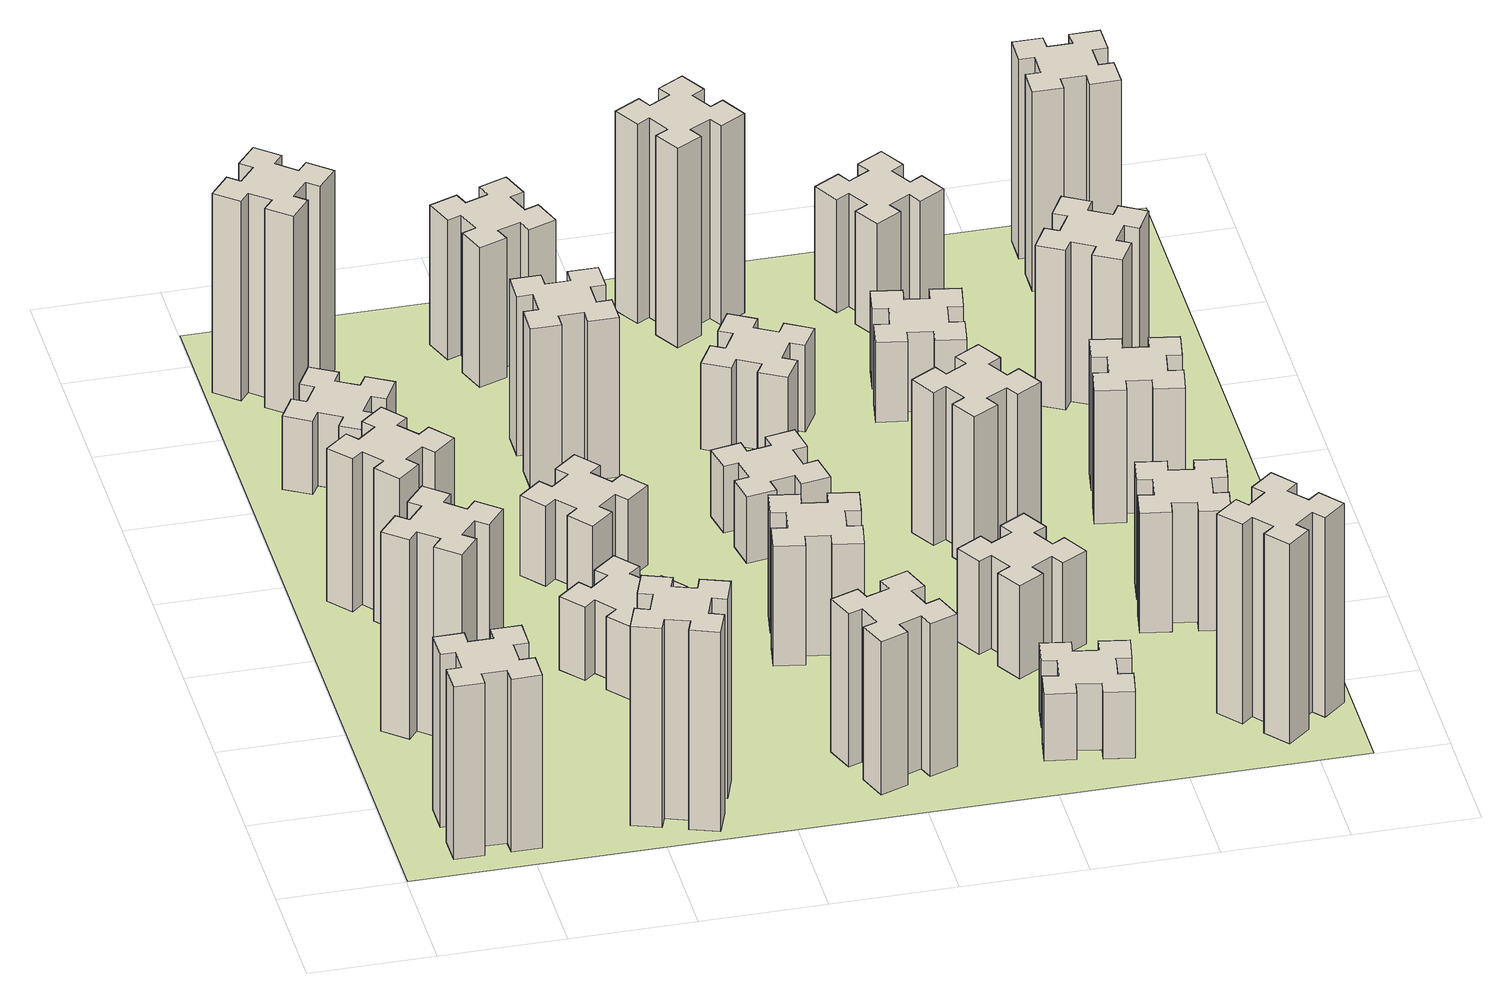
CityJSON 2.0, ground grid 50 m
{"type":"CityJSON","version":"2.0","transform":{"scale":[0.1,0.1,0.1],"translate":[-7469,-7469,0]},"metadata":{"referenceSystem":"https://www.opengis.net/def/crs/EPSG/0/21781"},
"CityObjects":{
"building1":{"type":"Building","attributes":{"class":"1000","function":"1000","usage":"1000","yearOfConstruction":2016,"roofType":"1000","measuredHeight":78,"storeysAboveGround":30,"storeysBelowGround":0},"geometry":[{"type":"Solid","lod":"1","boundaries":[[[[0,1,2,3,4,5,6,7,8,9,10,11,12,13,14,15,16,17,18,19]],[[17,16,20,21]],[[16,15,22,20]],[[15,14,23,22]],[[14,13,24,23]],[[13,12,25,24]],[[12,11,26,25]],[[11,10,27,26]],[[10,9,28,27]],[[9,8,29,28]],[[8,7,30,29]],[[7,6,31,30]],[[6,5,32,31]],[[5,4,33,32]],[[4,3,34,33]],[[3,2,35,34]],[[2,1,36,35]],[[1,0,37,36]],[[0,19,38,37]],[[19,18,39,38]],[[18,17,21,39]],[[24,25,26,27,28,29,30,31,32,33,34,35,36,37,38,39,21,20,22,23]]]]}]},
"building2":{"type":"Building","attributes":{"class":"1000","function":"1000","usage":"1000","yearOfConstruction":2016,"roofType":"1000","measuredHeight":90,"storeysAboveGround":30,"storeysBelowGround":0},"geometry":[{"type":"Solid","lod":"1","boundaries":[[[[40,41,42,43,44,45,46,47,48,49,50,51,52,53,54,55,56,57,58,59]],[[57,56,60,61]],[[56,55,62,60]],[[55,54,63,62]],[[54,53,64,63]],[[53,52,65,64]],[[52,51,66,65]],[[51,50,67,66]],[[50,49,68,67]],[[49,48,69,68]],[[48,47,70,69]],[[47,46,71,70]],[[46,45,72,71]],[[45,44,73,72]],[[44,43,74,73]],[[43,42,75,74]],[[42,41,76,75]],[[41,40,77,76]],[[40,59,78,77]],[[59,58,79,78]],[[58,57,61,79]],[[64,65,66,67,68,69,70,71,72,73,74,75,76,77,78,79,61,60,62,63]]]]}]},
"building3":{"type":"Building","attributes":{"class":"1000","function":"1000","usage":"1000","yearOfConstruction":2016,"roofType":"1000","measuredHeight":69,"storeysAboveGround":30,"storeysBelowGround":0},"geometry":[{"type":"Solid","lod":"1","boundaries":[[[[80,81,82,83,84,85,86,87,88,89,90,91,92,93,94,95,96,97,98,99]],[[97,96,100,101]],[[96,95,102,100]],[[95,94,103,102]],[[94,93,104,103]],[[93,92,105,104]],[[92,91,106,105]],[[91,90,107,106]],[[90,89,108,107]],[[89,88,109,108]],[[88,87,110,109]],[[87,86,111,110]],[[86,85,112,111]],[[85,84,113,112]],[[84,83,114,113]],[[83,82,115,114]],[[82,81,116,115]],[[81,80,117,116]],[[80,99,118,117]],[[99,98,119,118]],[[98,97,101,119]],[[104,105,106,107,108,109,110,111,112,113,114,115,116,117,118,119,101,100,102,103]]]]}]},
"building4":{"type":"Building","attributes":{"class":"1000","function":"1000","usage":"1000","yearOfConstruction":2016,"roofType":"1000","measuredHeight":33,"storeysAboveGround":30,"storeysBelowGround":0},"geometry":[{"type":"Solid","lod":"1","boundaries":[[[[120,121,122,123,124,125,126,127,128,129,130,131,132,133,134,135,136,137,138,139]],[[137,136,140,141]],[[136,135,142,140]],[[135,134,143,142]],[[134,133,144,143]],[[133,132,145,144]],[[132,131,146,145]],[[131,130,147,146]],[[130,129,148,147]],[[129,128,149,148]],[[128,127,150,149]],[[127,126,151,150]],[[126,125,152,151]],[[125,124,153,152]],[[124,123,154,153]],[[123,122,155,154]],[[122,121,156,155]],[[121,120,157,156]],[[120,139,158,157]],[[139,138,159,158]],[[138,137,141,159]],[[144,145,146,147,148,149,150,151,152,153,154,155,156,157,158,159,141,140,142,143]]]]}]},
"building5":{"type":"Building","attributes":{"class":"1000","function":"1000","usage":"1000","yearOfConstruction":2016,"roofType":"1000","measuredHeight":90,"storeysAboveGround":30,"storeysBelowGround":0},"geometry":[{"type":"Solid","lod":"1","boundaries":[[[[160,161,162,163,164,165,166,167,168,169,170,171,172,173,174,175,176,177,178,179]],[[177,176,180,181]],[[176,175,182,180]],[[175,174,183,182]],[[174,173,184,183]],[[173,172,185,184]],[[172,171,186,185]],[[171,170,187,186]],[[170,169,188,187]],[[169,168,189,188]],[[168,167,190,189]],[[167,166,191,190]],[[166,165,192,191]],[[165,164,193,192]],[[164,163,194,193]],[[163,162,195,194]],[[162,161,196,195]],[[161,160,197,196]],[[160,179,198,197]],[[179,178,199,198]],[[178,177,181,199]],[[184,185,186,187,188,189,190,191,192,193,194,195,196,197,198,199,181,180,182,183]]]]}]},
"building6":{"type":"Building","attributes":{"class":"1000","function":"1000","usage":"1000","yearOfConstruction":2016,"roofType":"1000","measuredHeight":90,"storeysAboveGround":30,"storeysBelowGround":0},"geometry":[{"type":"Solid","lod":"1","boundaries":[[[[200,201,202,203,204,205,206,207,208,209,210,211,212,213,214,215,216,217,218,219]],[[217,216,220,221]],[[216,215,222,220]],[[215,214,223,222]],[[214,213,224,223]],[[213,212,225,224]],[[212,211,226,225]],[[211,210,227,226]],[[210,209,228,227]],[[209,208,229,228]],[[208,207,230,229]],[[207,206,231,230]],[[206,205,232,231]],[[205,204,233,232]],[[204,203,234,233]],[[203,202,235,234]],[[202,201,236,235]],[[201,200,237,236]],[[200,219,238,237]],[[219,218,239,238]],[[218,217,221,239]],[[224,225,226,227,228,229,230,231,232,233,234,235,236,237,238,239,221,220,222,223]]]]}]},
"building7":{"type":"Building","attributes":{"class":"1000","function":"1000","usage":"1000","yearOfConstruction":2016,"roofType":"1000","measuredHeight":33,"storeysAboveGround":30,"storeysBelowGround":0},"geometry":[{"type":"Solid","lod":"1","boundaries":[[[[240,241,242,243,244,245,246,247,248,249,250,251,252,253,254,255,256,257,258,259]],[[257,256,260,261]],[[256,255,262,260]],[[255,254,263,262]],[[254,253,264,263]],[[253,252,265,264]],[[252,251,266,265]],[[251,250,267,266]],[[250,249,268,267]],[[249,248,269,268]],[[248,247,270,269]],[[247,246,271,270]],[[246,245,272,271]],[[245,244,273,272]],[[244,243,274,273]],[[243,242,275,274]],[[242,241,276,275]],[[241,240,277,276]],[[240,259,278,277]],[[259,258,279,278]],[[258,257,261,279]],[[264,265,266,267,268,269,270,271,272,273,274,275,276,277,278,279,261,260,262,263]]]]}]},
"building8":{"type":"Building","attributes":{"class":"1000","function":"1000","usage":"1000","yearOfConstruction":2016,"roofType":"1000","measuredHeight":36,"storeysAboveGround":30,"storeysBelowGround":0},"geometry":[{"type":"Solid","lod":"1","boundaries":[[[[280,281,282,283,284,285,286,287,288,289,290,291,292,293,294,295,296,297,298,299]],[[297,296,300,301]],[[296,295,302,300]],[[295,294,303,302]],[[294,293,304,303]],[[293,292,305,304]],[[292,291,306,305]],[[291,290,307,306]],[[290,289,308,307]],[[289,288,309,308]],[[288,287,310,309]],[[287,286,311,310]],[[286,285,312,311]],[[285,284,313,312]],[[284,283,314,313]],[[283,282,315,314]],[[282,281,316,315]],[[281,280,317,316]],[[280,299,318,317]],[[299,298,319,318]],[[298,297,301,319]],[[304,305,306,307,308,309,310,311,312,313,314,315,316,317,318,319,301,300,302,303]]]]}]},
"building9":{"type":"Building","attributes":{"class":"1000","function":"1000","usage":"1000","yearOfConstruction":2016,"roofType":"1000","measuredHeight":72,"storeysAboveGround":30,"storeysBelowGround":0},"geometry":[{"type":"Solid","lod":"1","boundaries":[[[[320,321,322,323,324,325,326,327,328,329,330,331,332,333,334,335,336,337,338,339]],[[337,336,340,341]],[[336,335,342,340]],[[335,334,343,342]],[[334,333,344,343]],[[333,332,345,344]],[[332,331,346,345]],[[331,330,347,346]],[[330,329,348,347]],[[329,328,349,348]],[[328,327,350,349]],[[327,326,351,350]],[[326,325,352,351]],[[325,324,353,352]],[[324,323,354,353]],[[323,322,355,354]],[[322,321,356,355]],[[321,320,357,356]],[[320,339,358,357]],[[339,338,359,358]],[[338,337,341,359]],[[344,345,346,347,348,349,350,351,352,353,354,355,356,357,358,359,341,340,342,343]]]]}]},
"building10":{"type":"Building","attributes":{"class":"1000","function":"1000","usage":"1000","yearOfConstruction":2016,"roofType":"1000","measuredHeight":69,"storeysAboveGround":30,"storeysBelowGround":0},"geometry":[{"type":"Solid","lod":"1","boundaries":[[[[360,361,362,363,364,365,366,367,368,369,370,371,372,373,374,375,376,377,378,379]],[[377,376,380,381]],[[376,375,382,380]],[[375,374,383,382]],[[374,373,384,383]],[[373,372,385,384]],[[372,371,386,385]],[[371,370,387,386]],[[370,369,388,387]],[[369,368,389,388]],[[368,367,390,389]],[[367,366,391,390]],[[366,365,392,391]],[[365,364,393,392]],[[364,363,394,393]],[[363,362,395,394]],[[362,361,396,395]],[[361,360,397,396]],[[360,379,398,397]],[[379,378,399,398]],[[378,377,381,399]],[[384,385,386,387,388,389,390,391,392,393,394,395,396,397,398,399,381,380,382,383]]]]}]},
"building11":{"type":"Building","attributes":{"class":"1000","function":"1000","usage":"1000","yearOfConstruction":2016,"roofType":"1000","measuredHeight":63,"storeysAboveGround":30,"storeysBelowGround":0},"geometry":[{"type":"Solid","lod":"1","boundaries":[[[[400,401,402,403,404,405,406,407,408,409,410,411,412,413,414,415,416,417,418,419]],[[417,416,420,421]],[[416,415,422,420]],[[415,414,423,422]],[[414,413,424,423]],[[413,412,425,424]],[[412,411,426,425]],[[411,410,427,426]],[[410,409,428,427]],[[409,408,429,428]],[[408,407,430,429]],[[407,406,431,430]],[[406,405,432,431]],[[405,404,433,432]],[[404,403,434,433]],[[403,402,435,434]],[[402,401,436,435]],[[401,400,437,436]],[[400,419,438,437]],[[419,418,439,438]],[[418,417,421,439]],[[424,425,426,427,428,429,430,431,432,433,434,435,436,437,438,439,421,420,422,423]]]]}]},
"building12":{"type":"Building","attributes":{"class":"1000","function":"1000","usage":"1000","yearOfConstruction":2016,"roofType":"1000","measuredHeight":54,"storeysAboveGround":30,"storeysBelowGround":0},"geometry":[{"type":"Solid","lod":"1","boundaries":[[[[440,441,442,443,444,445,446,447,448,449,450,451,452,453,454,455,456,457,458,459]],[[457,456,460,461]],[[456,455,462,460]],[[455,454,463,462]],[[454,453,464,463]],[[453,452,465,464]],[[452,451,466,465]],[[451,450,467,466]],[[450,449,468,467]],[[449,448,469,468]],[[448,447,470,469]],[[447,446,471,470]],[[446,445,472,471]],[[445,444,473,472]],[[444,443,474,473]],[[443,442,475,474]],[[442,441,476,475]],[[441,440,477,476]],[[440,459,478,477]],[[459,458,479,478]],[[458,457,461,479]],[[464,465,466,467,468,469,470,471,472,473,474,475,476,477,478,479,461,460,462,463]]]]}]},
"building13":{"type":"Building","attributes":{"class":"1000","function":"1000","usage":"1000","yearOfConstruction":2016,"roofType":"1000","measuredHeight":30,"storeysAboveGround":30,"storeysBelowGround":0},"geometry":[{"type":"Solid","lod":"1","boundaries":[[[[480,481,482,483,484,485,486,487,488,489,490,491,492,493,494,495,496,497,498,499]],[[497,496,500,501]],[[496,495,502,500]],[[495,494,503,502]],[[494,493,504,503]],[[493,492,505,504]],[[492,491,506,505]],[[491,490,507,506]],[[490,489,508,507]],[[489,488,509,508]],[[488,487,510,509]],[[487,486,511,510]],[[486,485,512,511]],[[485,484,513,512]],[[484,483,514,513]],[[483,482,515,514]],[[482,481,516,515]],[[481,480,517,516]],[[480,499,518,517]],[[499,498,519,518]],[[498,497,501,519]],[[504,505,506,507,508,509,510,511,512,513,514,515,516,517,518,519,501,500,502,503]]]]}]},
"building14":{"type":"Building","attributes":{"class":"1000","function":"1000","usage":"1000","yearOfConstruction":2016,"roofType":"1000","measuredHeight":39,"storeysAboveGround":30,"storeysBelowGround":0},"geometry":[{"type":"Solid","lod":"1","boundaries":[[[[520,521,522,523,524,525,526,527,528,529,530,531,532,533,534,535,536,537,538,539]],[[537,536,540,541]],[[536,535,542,540]],[[535,534,543,542]],[[534,533,544,543]],[[533,532,545,544]],[[532,531,546,545]],[[531,530,547,546]],[[530,529,548,547]],[[529,528,549,548]],[[528,527,550,549]],[[527,526,551,550]],[[526,525,552,551]],[[525,524,553,552]],[[524,523,554,553]],[[523,522,555,554]],[[522,521,556,555]],[[521,520,557,556]],[[520,539,558,557]],[[539,538,559,558]],[[538,537,541,559]],[[544,545,546,547,548,549,550,551,552,553,554,555,556,557,558,559,541,540,542,543]]]]}]},
"building15":{"type":"Building","attributes":{"class":"1000","function":"1000","usage":"1000","yearOfConstruction":2016,"roofType":"1000","measuredHeight":30,"storeysAboveGround":30,"storeysBelowGround":0},"geometry":[{"type":"Solid","lod":"1","boundaries":[[[[560,561,562,563,564,565,566,567,568,569,570,571,572,573,574,575,576,577,578,579]],[[577,576,580,581]],[[576,575,582,580]],[[575,574,583,582]],[[574,573,584,583]],[[573,572,585,584]],[[572,571,586,585]],[[571,570,587,586]],[[570,569,588,587]],[[569,568,589,588]],[[568,567,590,589]],[[567,566,591,590]],[[566,565,592,591]],[[565,564,593,592]],[[564,563,594,593]],[[563,562,595,594]],[[562,561,596,595]],[[561,560,597,596]],[[560,579,598,597]],[[579,578,599,598]],[[578,577,581,599]],[[584,585,586,587,588,589,590,591,592,593,594,595,596,597,598,599,581,580,582,583]]]]}]},
"building16":{"type":"Building","attributes":{"class":"1000","function":"1000","usage":"1000","yearOfConstruction":2016,"roofType":"1000","measuredHeight":90,"storeysAboveGround":30,"storeysBelowGround":0},"geometry":[{"type":"Solid","lod":"1","boundaries":[[[[600,601,602,603,604,605,606,607,608,609,610,611,612,613,614,615,616,617,618,619]],[[617,616,620,621]],[[616,615,622,620]],[[615,614,623,622]],[[614,613,624,623]],[[613,612,625,624]],[[612,611,626,625]],[[611,610,627,626]],[[610,609,628,627]],[[609,608,629,628]],[[608,607,630,629]],[[607,606,631,630]],[[606,605,632,631]],[[605,604,633,632]],[[604,603,634,633]],[[603,602,635,634]],[[602,601,636,635]],[[601,600,637,636]],[[600,619,638,637]],[[619,618,639,638]],[[618,617,621,639]],[[624,625,626,627,628,629,630,631,632,633,634,635,636,637,638,639,621,620,622,623]]]]}]},
"building17":{"type":"Building","attributes":{"class":"1000","function":"1000","usage":"1000","yearOfConstruction":2016,"roofType":"1000","measuredHeight":42,"storeysAboveGround":30,"storeysBelowGround":0},"geometry":[{"type":"Solid","lod":"1","boundaries":[[[[640,641,642,643,644,645,646,647,648,649,650,651,652,653,654,655,656,657,658,659]],[[657,656,660,661]],[[656,655,662,660]],[[655,654,663,662]],[[654,653,664,663]],[[653,652,665,664]],[[652,651,666,665]],[[651,650,667,666]],[[650,649,668,667]],[[649,648,669,668]],[[648,647,670,669]],[[647,646,671,670]],[[646,645,672,671]],[[645,644,673,672]],[[644,643,674,673]],[[643,642,675,674]],[[642,641,676,675]],[[641,640,677,676]],[[640,659,678,677]],[[659,658,679,678]],[[658,657,661,679]],[[664,665,666,667,668,669,670,671,672,673,674,675,676,677,678,679,661,660,662,663]]]]}]},
"building18":{"type":"Building","attributes":{"class":"1000","function":"1000","usage":"1000","yearOfConstruction":2016,"roofType":"1000","measuredHeight":69,"storeysAboveGround":30,"storeysBelowGround":0},"geometry":[{"type":"Solid","lod":"1","boundaries":[[[[680,681,682,683,684,685,686,687,688,689,690,691,692,693,694,695,696,697,698,699]],[[697,696,700,701]],[[696,695,702,700]],[[695,694,703,702]],[[694,693,704,703]],[[693,692,705,704]],[[692,691,706,705]],[[691,690,707,706]],[[690,689,708,707]],[[689,688,709,708]],[[688,687,710,709]],[[687,686,711,710]],[[686,685,712,711]],[[685,684,713,712]],[[684,683,714,713]],[[683,682,715,714]],[[682,681,716,715]],[[681,680,717,716]],[[680,699,718,717]],[[699,698,719,718]],[[698,697,701,719]],[[704,705,706,707,708,709,710,711,712,713,714,715,716,717,718,719,701,700,702,703]]]]}]},
"building19":{"type":"Building","attributes":{"class":"1000","function":"1000","usage":"1000","yearOfConstruction":2016,"roofType":"1000","measuredHeight":36,"storeysAboveGround":30,"storeysBelowGround":0},"geometry":[{"type":"Solid","lod":"1","boundaries":[[[[720,721,722,723,724,725,726,727,728,729,730,731,732,733,734,735,736,737,738,739]],[[737,736,740,741]],[[736,735,742,740]],[[735,734,743,742]],[[734,733,744,743]],[[733,732,745,744]],[[732,731,746,745]],[[731,730,747,746]],[[730,729,748,747]],[[729,728,749,748]],[[728,727,750,749]],[[727,726,751,750]],[[726,725,752,751]],[[725,724,753,752]],[[724,723,754,753]],[[723,722,755,754]],[[722,721,756,755]],[[721,720,757,756]],[[720,739,758,757]],[[739,738,759,758]],[[738,737,741,759]],[[744,745,746,747,748,749,750,751,752,753,754,755,756,757,758,759,741,740,742,743]]]]}]},
"building20":{"type":"Building","attributes":{"class":"1000","function":"1000","usage":"1000","yearOfConstruction":2016,"roofType":"1000","measuredHeight":90,"storeysAboveGround":30,"storeysBelowGround":0},"geometry":[{"type":"Solid","lod":"1","boundaries":[[[[760,761,762,763,764,765,766,767,768,769,770,771,772,773,774,775,776,777,778,779]],[[777,776,780,781]],[[776,775,782,780]],[[775,774,783,782]],[[774,773,784,783]],[[773,772,785,784]],[[772,771,786,785]],[[771,770,787,786]],[[770,769,788,787]],[[769,768,789,788]],[[768,767,790,789]],[[767,766,791,790]],[[766,765,792,791]],[[765,764,793,792]],[[764,763,794,793]],[[763,762,795,794]],[[762,761,796,795]],[[761,760,797,796]],[[760,779,798,797]],[[779,778,799,798]],[[778,777,781,799]],[[784,785,786,787,788,789,790,791,792,793,794,795,796,797,798,799,781,780,782,783]]]]}]},
"building21":{"type":"Building","attributes":{"class":"1000","function":"1000","usage":"1000","yearOfConstruction":2016,"roofType":"1000","measuredHeight":54,"storeysAboveGround":30,"storeysBelowGround":0},"geometry":[{"type":"Solid","lod":"1","boundaries":[[[[800,801,802,803,804,805,806,807,808,809,810,811,812,813,814,815,816,817,818,819]],[[817,816,820,821]],[[816,815,822,820]],[[815,814,823,822]],[[814,813,824,823]],[[813,812,825,824]],[[812,811,826,825]],[[811,810,827,826]],[[810,809,828,827]],[[809,808,829,828]],[[808,807,830,829]],[[807,806,831,830]],[[806,805,832,831]],[[805,804,833,832]],[[804,803,834,833]],[[803,802,835,834]],[[802,801,836,835]],[[801,800,837,836]],[[800,819,838,837]],[[819,818,839,838]],[[818,817,821,839]],[[824,825,826,827,828,829,830,831,832,833,834,835,836,837,838,839,821,820,822,823]]]]}]},
"building22":{"type":"Building","attributes":{"class":"1000","function":"1000","usage":"1000","yearOfConstruction":2016,"roofType":"1000","measuredHeight":51,"storeysAboveGround":30,"storeysBelowGround":0},"geometry":[{"type":"Solid","lod":"1","boundaries":[[[[840,841,842,843,844,845,846,847,848,849,850,851,852,853,854,855,856,857,858,859]],[[857,856,860,861]],[[856,855,862,860]],[[855,854,863,862]],[[854,853,864,863]],[[853,852,865,864]],[[852,851,866,865]],[[851,850,867,866]],[[850,849,868,867]],[[849,848,869,868]],[[848,847,870,869]],[[847,846,871,870]],[[846,845,872,871]],[[845,844,873,872]],[[844,843,874,873]],[[843,842,875,874]],[[842,841,876,875]],[[841,840,877,876]],[[840,859,878,877]],[[859,858,879,878]],[[858,857,861,879]],[[864,865,866,867,868,869,870,871,872,873,874,875,876,877,878,879,861,860,862,863]]]]}]},
"building23":{"type":"Building","attributes":{"class":"1000","function":"1000","usage":"1000","yearOfConstruction":2016,"roofType":"1000","measuredHeight":60,"storeysAboveGround":30,"storeysBelowGround":0},"geometry":[{"type":"Solid","lod":"1","boundaries":[[[[880,881,882,883,884,885,886,887,888,889,890,891,892,893,894,895,896,897,898,899]],[[897,896,900,901]],[[896,895,902,900]],[[895,894,903,902]],[[894,893,904,903]],[[893,892,905,904]],[[892,891,906,905]],[[891,890,907,906]],[[890,889,908,907]],[[889,888,909,908]],[[888,887,910,909]],[[887,886,911,910]],[[886,885,912,911]],[[885,884,913,912]],[[884,883,914,913]],[[883,882,915,914]],[[882,881,916,915]],[[881,880,917,916]],[[880,899,918,917]],[[899,898,919,918]],[[898,897,901,919]],[[904,905,906,907,908,909,910,911,912,913,914,915,916,917,918,919,901,900,902,903]]]]}]},
"building24":{"type":"Building","attributes":{"class":"1000","function":"1000","usage":"1000","yearOfConstruction":2016,"roofType":"1000","measuredHeight":72,"storeysAboveGround":30,"storeysBelowGround":0},"geometry":[{"type":"Solid","lod":"1","boundaries":[[[[920,921,922,923,924,925,926,927,928,929,930,931,932,933,934,935,936,937,938,939]],[[937,936,940,941]],[[936,935,942,940]],[[935,934,943,942]],[[934,933,944,943]],[[933,932,945,944]],[[932,931,946,945]],[[931,930,947,946]],[[930,929,948,947]],[[929,928,949,948]],[[928,927,950,949]],[[927,926,951,950]],[[926,925,952,951]],[[925,924,953,952]],[[924,923,954,953]],[[923,922,955,954]],[[922,921,956,955]],[[921,920,957,956]],[[920,939,958,957]],[[939,938,959,958]],[[938,937,941,959]],[[944,945,946,947,948,949,950,951,952,953,954,955,956,957,958,959,941,940,942,943]]]]}]},
"building25":{"type":"Building","attributes":{"class":"1000","function":"1000","usage":"1000","yearOfConstruction":2016,"roofType":"1000","measuredHeight":90,"storeysAboveGround":30,"storeysBelowGround":0},"geometry":[{"type":"Solid","lod":"1","boundaries":[[[[960,961,962,963,964,965,966,967,968,969,970,971,972,973,974,975,976,977,978,979]],[[977,976,980,981]],[[976,975,982,980]],[[975,974,983,982]],[[974,973,984,983]],[[973,972,985,984]],[[972,971,986,985]],[[971,970,987,986]],[[970,969,988,987]],[[969,968,989,988]],[[968,967,990,989]],[[967,966,991,990]],[[966,965,992,991]],[[965,964,993,992]],[[964,963,994,993]],[[963,962,995,994]],[[962,961,996,995]],[[961,960,997,996]],[[960,979,998,997]],[[979,978,999,998]],[[978,977,981,999]],[[984,985,986,987,988,989,990,991,992,993,994,995,996,997,998,999,981,980,982,983]]]]}]},
"landuse1":{"type":"LandUse","attributes":{"name":"plot1","function":"1010"},"geometry":[{"type":"MultiSurface","lod":"1","boundaries":[[[1000,1001,1002,1003]]]}]}
},
"vertices":[
[265,325,0],[265,225,0],[205,225,0],[205,105,0],[325,105,0],[325,165,0],[425,165,0],[425,105,0],[545,105,0],[545,225,0],[485,225,0],[485,325,0],[545,325,0],[545,445,0],[425,445,0],[425,385,0],[325,385,0],[325,445,0],[205,445,0],[205,325,0],[325,385,780],[325,445,780],[425,385,780],[425,445,780],[545,445,780],[545,325,780],[485,325,780],[485,225,780],[545,225,780],[545,105,780],[425,105,780],[425,165,780],[325,165,780],[325,105,780],[205,105,780],[205,225,780],[265,225,780],[265,325,780],[205,325,780],[205,445,780],
[484,1067,0],[408,1132,0],[446,1178,0],[354,1255,0],[277,1163,0],[323,1124,0],[259,1048,0],[213,1086,0],[136,994,0],[228,917,0],[266,963,0],[343,899,0],[304,853,0],[396,776,0],[473,868,0],[427,906,0],[492,983,0],[538,944,0],[615,1036,0],[523,1113,0],[492,983,900],[538,944,900],[427,906,900],[473,868,900],[396,776,900],[304,853,900],[343,899,900],[266,963,900],[228,917,900],[136,994,900],[213,1086,900],[259,1048,900],[323,1124,900],[277,1163,900],[354,1255,900],[446,1178,900],[408,1132,900],[484,1067,900],[523,1113,900],[615,1036,900],
[492,1888,0],[427,1964,0],[473,2003,0],[396,2095,0],[304,2018,0],[343,1972,0],[266,1907,0],[228,1953,0],[136,1876,0],[213,1784,0],[259,1823,0],[323,1746,0],[277,1708,0],[354,1616,0],[446,1693,0],[408,1739,0],[484,1803,0],[523,1757,0],[615,1834,0],[538,1926,0],[484,1803,690],[523,1757,690],[408,1739,690],[446,1693,690],[354,1616,690],[277,1708,690],[323,1746,690],[259,1823,690],[213,1784,690],[136,1876,690],[228,1953,690],[266,1907,690],[343,1972,690],[304,2018,690],[396,2095,690],[473,2003,690],[427,1964,690],[492,1888,690],[538,1926,690],[615,1834,690],
[446,2597,0],[496,2684,0],[548,2654,0],[608,2758,0],[504,2818,0],[474,2766,0],[387,2816,0],[417,2868,0],[313,2928,0],[253,2824,0],[305,2794,0],[255,2707,0],[203,2737,0],[143,2633,0],[247,2573,0],[277,2625,0],[364,2575,0],[334,2523,0],[438,2463,0],[498,2567,0],[364,2575,330],[334,2523,330],[277,2625,330],[247,2573,330],[143,2633,330],[203,2737,330],[255,2707,330],[305,2794,330],[253,2824,330],[313,2928,330],[417,2868,330],[387,2816,330],[474,2766,330],[504,2818,330],[608,2758,330],[548,2654,330],[496,2684,330],[446,2597,330],[498,2567,330],[438,2463,330],
[1029,360,0],[995,266,0],[939,287,0],[897,174,0],[1010,133,0],[1031,189,0],[1125,155,0],[1104,99,0],[1217,57,0],[1258,170,0],[1202,191,0],[1236,285,0],[1292,264,0],[1333,377,0],[1220,418,0],[1200,362,0],[1106,396,0],[1127,452,0],[1014,493,0],[973,380,0],[1106,396,900],[1127,452,900],[1200,362,900],[1220,418,900],[1333,377,900],[1292,264,900],[1236,285,900],[1202,191,900],[1258,170,900],[1217,57,900],[1104,99,900],[1125,155,900],[1031,189,900],[1010,133,900],[897,174,900],[939,287,900],[995,266,900],[1029,360,900],[973,380,900],[1014,493,900],
[384,3387,0],[308,3452,0],[346,3498,0],[254,3575,0],[177,3483,0],[223,3444,0],[159,3368,0],[113,3406,0],[36,3314,0],[128,3237,0],[166,3283,0],[243,3219,0],[204,3173,0],[296,3096,0],[373,3188,0],[327,3226,0],[392,3303,0],[438,3264,0],[515,3356,0],[423,3433,0],[392,3303,900],[438,3264,900],[327,3226,900],[373,3188,900],[296,3096,900],[204,3173,900],[243,3219,900],[166,3283,900],[128,3237,900],[36,3314,900],[113,3406,900],[159,3368,900],[223,3444,900],[177,3483,900],[254,3575,900],[346,3498,900],[308,3452,900],[384,3387,900],[423,3433,900],[515,3356,900],
[1083,1332,0],[1006,1267,0],[968,1313,0],[876,1236,0],[953,1144,0],[999,1183,0],[1063,1106,0],[1017,1068,0],[1094,976,0],[1186,1053,0],[1148,1099,0],[1224,1163,0],[1263,1117,0],[1355,1194,0],[1278,1286,0],[1232,1248,0],[1167,1324,0],[1213,1363,0],[1136,1455,0],[1044,1378,0],[1167,1324,330],[1213,1363,330],[1232,1248,330],[1278,1286,330],[1355,1194,330],[1263,1117,330],[1224,1163,330],[1148,1099,330],[1186,1053,330],[1094,976,330],[1017,1068,330],[1063,1106,330],[999,1183,330],[953,1144,330],[876,1236,330],[968,1313,330],[1006,1267,330],[1083,1332,330],[1044,1378,330],[1136,1455,330],
[1083,1972,0],[1006,1907,0],[968,1953,0],[876,1876,0],[953,1784,0],[999,1823,0],[1063,1746,0],[1017,1708,0],[1094,1616,0],[1186,1693,0],[1148,1739,0],[1224,1803,0],[1263,1757,0],[1355,1834,0],[1278,1926,0],[1232,1888,0],[1167,1964,0],[1213,2003,0],[1136,2095,0],[1044,2018,0],[1167,1964,360],[1213,2003,360],[1232,1888,360],[1278,1926,360],[1355,1834,360],[1263,1757,360],[1224,1803,360],[1148,1739,360],[1186,1693,360],[1094,1616,360],[1017,1708,360],[1063,1746,360],[999,1823,360],[953,1784,360],[876,1876,360],[968,1953,360],[1006,1907,360],[1083,1972,360],[1044,2018,360],[1136,2095,360],
[1325,2545,0],[1325,2645,0],[1385,2645,0],[1385,2765,0],[1265,2765,0],[1265,2705,0],[1165,2705,0],[1165,2765,0],[1045,2765,0],[1045,2645,0],[1105,2645,0],[1105,2545,0],[1045,2545,0],[1045,2425,0],[1165,2425,0],[1165,2485,0],[1265,2485,0],[1265,2425,0],[1385,2425,0],[1385,2545,0],[1265,2485,720],[1265,2425,720],[1165,2485,720],[1165,2425,720],[1045,2425,720],[1045,2545,720],[1105,2545,720],[1105,2645,720],[1045,2645,720],[1045,2765,720],[1165,2765,720],[1165,2705,720],[1265,2705,720],[1265,2765,720],[1385,2765,720],[1385,2645,720],[1325,2645,720],[1325,2545,720],[1385,2545,720],[1385,2425,720],
[1965,496,0],[1871,462,0],[1850,518,0],[1737,477,0],[1779,364,0],[1835,385,0],[1869,291,0],[1813,270,0],[1854,157,0],[1967,199,0],[1946,255,0],[2040,289,0],[2060,233,0],[2173,274,0],[2132,387,0],[2076,366,0],[2042,460,0],[2098,480,0],[2057,593,0],[1944,552,0],[2042,460,690],[2098,480,690],[2076,366,690],[2132,387,690],[2173,274,690],[2060,233,690],[2040,289,690],[1946,255,690],[1967,199,690],[1854,157,690],[1813,270,690],[1869,291,690],[1835,385,690],[1779,364,690],[1737,477,690],[1850,518,690],[1871,462,690],[1965,496,690],[1944,552,690],[2057,593,690],
[1125,3456,0],[1031,3422,0],[1010,3478,0],[897,3437,0],[939,3324,0],[995,3345,0],[1029,3251,0],[973,3230,0],[1014,3117,0],[1127,3159,0],[1106,3215,0],[1200,3249,0],[1220,3193,0],[1333,3234,0],[1292,3347,0],[1236,3326,0],[1202,3420,0],[1258,3440,0],[1217,3553,0],[1104,3512,0],[1202,3420,630],[1258,3440,630],[1236,3326,630],[1292,3347,630],[1333,3234,630],[1220,3193,630],[1200,3249,630],[1106,3215,630],[1127,3159,630],[1014,3117,630],[973,3230,630],[1029,3251,630],[995,3345,630],[939,3324,630],[897,3437,630],[1010,3478,630],[1031,3422,630],[1125,3456,630],[1104,3512,630],[1217,3553,630],
[1955,1147,0],[1972,1245,0],[2031,1235,0],[2052,1353,0],[1934,1374,0],[1924,1315,0],[1825,1332,0],[1836,1391,0],[1717,1412,0],[1697,1294,0],[1756,1284,0],[1738,1185,0],[1679,1196,0],[1658,1077,0],[1777,1057,0],[1787,1116,0],[1885,1098,0],[1875,1039,0],[1993,1018,0],[2014,1137,0],[1885,1098,540],[1875,1039,540],[1787,1116,540],[1777,1057,540],[1658,1077,540],[1679,1196,540],[1738,1185,540],[1756,1284,540],[1697,1294,540],[1717,1412,540],[1836,1391,540],[1825,1332,540],[1924,1315,540],[1934,1374,540],[2052,1353,540],[2031,1235,540],[1972,1245,540],[1955,1147,540],[2014,1137,540],[1993,1018,540],
[1972,1925,0],[1955,2024,0],[2014,2034,0],[1993,2152,0],[1875,2131,0],[1885,2072,0],[1787,2055,0],[1777,2114,0],[1658,2093,0],[1679,1975,0],[1738,1985,0],[1756,1887,0],[1697,1877,0],[1717,1758,0],[1836,1779,0],[1825,1838,0],[1924,1856,0],[1934,1797,0],[2052,1817,0],[2031,1936,0],[1924,1856,300],[1934,1797,300],[1825,1838,300],[1836,1779,300],[1717,1758,300],[1697,1877,300],[1756,1887,300],[1738,1985,300],[1679,1975,300],[1658,2093,300],[1777,2114,300],[1787,2055,300],[1885,2072,300],[1875,2131,300],[1993,2152,300],[2014,2034,300],[1955,2024,300],[1972,1925,300],[2031,1936,300],[2052,1817,300],
[2026,2497,0],[2076,2584,0],[2128,2554,0],[2188,2658,0],[2084,2718,0],[2054,2666,0],[1967,2716,0],[1997,2768,0],[1893,2828,0],[1833,2724,0],[1885,2694,0],[1835,2607,0],[1783,2637,0],[1723,2533,0],[1827,2473,0],[1857,2525,0],[1944,2475,0],[1914,2423,0],[2018,2363,0],[2078,2467,0],[1944,2475,390],[1914,2423,390],[1857,2525,390],[1827,2473,390],[1723,2533,390],[1783,2637,390],[1835,2607,390],[1885,2694,390],[1833,2724,390],[1893,2828,390],[1997,2768,390],[1967,2716,390],[2054,2666,390],[2084,2718,390],[2188,2658,390],[2128,2554,390],[2076,2584,390],[2026,2497,390],[2078,2467,390],[2018,2363,390],
[2596,444,0],[2578,345,0],[2519,356,0],[2498,237,0],[2617,217,0],[2627,276,0],[2725,258,0],[2715,199,0],[2833,178,0],[2854,297,0],[2795,307,0],[2812,405,0],[2871,395,0],[2892,513,0],[2774,534,0],[2764,475,0],[2665,492,0],[2676,551,0],[2557,572,0],[2537,454,0],[2665,492,300],[2676,551,300],[2764,475,300],[2774,534,300],[2892,513,300],[2871,395,300],[2812,405,300],[2795,307,300],[2854,297,300],[2833,178,300],[2715,199,300],[2725,258,300],[2627,276,300],[2617,217,300],[2498,237,300],[2519,356,300],[2578,345,300],[2596,444,300],[2537,454,300],[2557,572,300],
[1844,3556,0],[1757,3506,0],[1727,3558,0],[1623,3498,0],[1683,3394,0],[1735,3424,0],[1785,3337,0],[1733,3307,0],[1793,3203,0],[1897,3263,0],[1867,3315,0],[1954,3365,0],[1984,3313,0],[2088,3373,0],[2028,3477,0],[1976,3447,0],[1926,3534,0],[1978,3564,0],[1918,3668,0],[1814,3608,0],[1926,3534,900],[1978,3564,900],[1976,3447,900],[2028,3477,900],[2088,3373,900],[1984,3313,900],[1954,3365,900],[1867,3315,900],[1897,3263,900],[1793,3203,900],[1733,3307,900],[1785,3337,900],[1735,3424,900],[1683,3394,900],[1623,3498,900],[1727,3558,900],[1757,3506,900],[1844,3556,900],[1814,3608,900],[1918,3668,900],
[2716,1027,0],[2666,1114,0],[2718,1144,0],[2658,1248,0],[2554,1188,0],[2584,1136,0],[2497,1086,0],[2467,1138,0],[2363,1078,0],[2423,974,0],[2475,1004,0],[2525,917,0],[2473,887,0],[2533,783,0],[2637,843,0],[2607,895,0],[2694,945,0],[2724,893,0],[2828,953,0],[2768,1057,0],[2694,945,420],[2724,893,420],[2607,895,420],[2637,843,420],[2533,783,420],[2473,887,420],[2525,917,420],[2475,1004,420],[2423,974,420],[2363,1078,420],[2467,1138,420],[2497,1086,420],[2584,1136,420],[2554,1188,420],[2658,1248,420],[2718,1144,420],[2666,1114,420],[2716,1027,420],[2768,1057,420],[2828,953,420],
[2475,1744,0],[2525,1657,0],[2473,1627,0],[2533,1523,0],[2637,1583,0],[2607,1635,0],[2694,1685,0],[2724,1633,0],[2828,1693,0],[2768,1797,0],[2716,1767,0],[2666,1854,0],[2718,1884,0],[2658,1988,0],[2554,1928,0],[2584,1876,0],[2497,1826,0],[2467,1878,0],[2363,1818,0],[2423,1714,0],[2497,1826,690],[2467,1878,690],[2584,1876,690],[2554,1928,690],[2658,1988,690],[2718,1884,690],[2666,1854,690],[2716,1767,690],[2768,1797,690],[2828,1693,690],[2724,1633,690],[2694,1685,690],[2607,1635,690],[2637,1583,690],[2533,1523,690],[2473,1627,690],[2525,1657,690],[2475,1744,690],[2423,1714,690],[2363,1818,690],
[2664,2795,0],[2565,2812,0],[2576,2871,0],[2457,2892,0],[2437,2774,0],[2496,2764,0],[2478,2665,0],[2419,2676,0],[2398,2557,0],[2517,2537,0],[2527,2596,0],[2625,2578,0],[2615,2519,0],[2733,2498,0],[2754,2617,0],[2695,2627,0],[2712,2725,0],[2771,2715,0],[2792,2833,0],[2674,2854,0],[2712,2725,360],[2771,2715,360],[2695,2627,360],[2754,2617,360],[2733,2498,360],[2615,2519,360],[2625,2578,360],[2527,2596,360],[2517,2537,360],[2398,2557,360],[2419,2676,360],[2478,2665,360],[2496,2764,360],[2437,2774,360],[2457,2892,360],[2576,2871,360],[2565,2812,360],[2664,2795,360],[2674,2854,360],[2792,2833,360],
[3468,259,0],[3544,323,0],[3583,277,0],[3675,354,0],[3598,446,0],[3552,408,0],[3487,484,0],[3533,523,0],[3456,615,0],[3364,538,0],[3403,492,0],[3326,427,0],[3288,473,0],[3196,396,0],[3273,304,0],[3319,343,0],[3383,266,0],[3337,228,0],[3414,136,0],[3506,213,0],[3383,266,900],[3337,228,900],[3319,343,900],[3273,304,900],[3196,396,900],[3288,473,900],[3326,427,900],[3403,492,900],[3364,538,900],[3456,615,900],[3533,523,900],[3487,484,900],[3552,408,900],[3598,446,900],[3675,354,900],[3583,277,900],[3544,323,900],[3468,259,900],[3506,213,900],[3414,136,900],
[3167,1016,0],[3265,998,0],[3255,939,0],[3373,918,0],[3394,1037,0],[3335,1047,0],[3352,1145,0],[3411,1135,0],[3432,1253,0],[3314,1274,0],[3304,1215,0],[3205,1232,0],[3216,1291,0],[3097,1312,0],[3077,1194,0],[3136,1184,0],[3118,1085,0],[3059,1096,0],[3038,977,0],[3157,957,0],[3118,1085,540],[3059,1096,540],[3136,1184,540],[3077,1194,540],[3097,1312,540],[3216,1291,540],[3205,1232,540],[3304,1215,540],[3314,1274,540],[3432,1253,540],[3411,1135,540],[3352,1145,540],[3335,1047,540],[3394,1037,540],[3373,918,540],[3255,939,540],[3265,998,540],[3167,1016,540],[3157,957,540],[3038,977,540],
[2716,3347,0],[2666,3434,0],[2718,3464,0],[2658,3568,0],[2554,3508,0],[2584,3456,0],[2497,3406,0],[2467,3458,0],[2363,3398,0],[2423,3294,0],[2475,3324,0],[2525,3237,0],[2473,3207,0],[2533,3103,0],[2637,3163,0],[2607,3215,0],[2694,3265,0],[2724,3213,0],[2828,3273,0],[2768,3377,0],[2694,3265,510],[2724,3213,510],[2607,3215,510],[2637,3163,510],[2533,3103,510],[2473,3207,510],[2525,3237,510],[2475,3324,510],[2423,3294,510],[2363,3398,510],[2467,3458,510],[2497,3406,510],[2584,3456,510],[2554,3508,510],[2658,3568,510],[2718,3464,510],[2666,3434,510],[2716,3347,510],[2768,3377,510],[2828,3273,510],
[3136,1924,0],[3118,1825,0],[3059,1836,0],[3038,1717,0],[3157,1697,0],[3167,1756,0],[3265,1738,0],[3255,1679,0],[3373,1658,0],[3394,1777,0],[3335,1787,0],[3352,1885,0],[3411,1875,0],[3432,1993,0],[3314,2014,0],[3304,1955,0],[3205,1972,0],[3216,2031,0],[3097,2052,0],[3077,1934,0],[3205,1972,600],[3216,2031,600],[3304,1955,600],[3314,2014,600],[3432,1993,600],[3411,1875,600],[3352,1885,600],[3335,1787,600],[3394,1777,600],[3373,1658,600],[3255,1679,600],[3265,1738,600],[3167,1756,600],[3157,1697,600],[3038,1717,600],[3059,1836,600],[3118,1825,600],[3136,1924,600],[3077,1934,600],[3097,2052,600],
[3165,2694,0],[3115,2607,0],[3063,2637,0],[3003,2533,0],[3107,2473,0],[3137,2525,0],[3224,2475,0],[3194,2423,0],[3298,2363,0],[3358,2467,0],[3306,2497,0],[3356,2584,0],[3408,2554,0],[3468,2658,0],[3364,2718,0],[3334,2666,0],[3247,2716,0],[3277,2768,0],[3173,2828,0],[3113,2724,0],[3247,2716,720],[3277,2768,720],[3334,2666,720],[3364,2718,720],[3468,2658,720],[3408,2554,720],[3356,2584,720],[3306,2497,720],[3358,2467,720],[3298,2363,720],[3194,2423,720],[3224,2475,720],[3137,2525,720],[3107,2473,720],[3003,2533,720],[3063,2637,720],[3115,2607,720],[3165,2694,720],[3113,2724,720],[3173,2828,720],
[3285,3325,0],[3385,3325,0],[3385,3265,0],[3505,3265,0],[3505,3385,0],[3445,3385,0],[3445,3485,0],[3505,3485,0],[3505,3605,0],[3385,3605,0],[3385,3545,0],[3285,3545,0],[3285,3605,0],[3165,3605,0],[3165,3485,0],[3225,3485,0],[3225,3385,0],[3165,3385,0],[3165,3265,0],[3285,3265,0],[3225,3385,900],[3165,3385,900],[3225,3485,900],[3165,3485,900],[3165,3605,900],[3285,3605,900],[3285,3545,900],[3385,3545,900],[3385,3605,900],[3505,3605,900],[3505,3485,900],[3445,3485,900],[3445,3385,900],[3505,3385,900],[3505,3265,900],[3385,3265,900],[3385,3325,900],[3285,3325,900],[3285,3265,900],[3165,3265,900],
[5,3705,0],[3705,3705,0],[3705,5,0],[5,5,0]
]}
